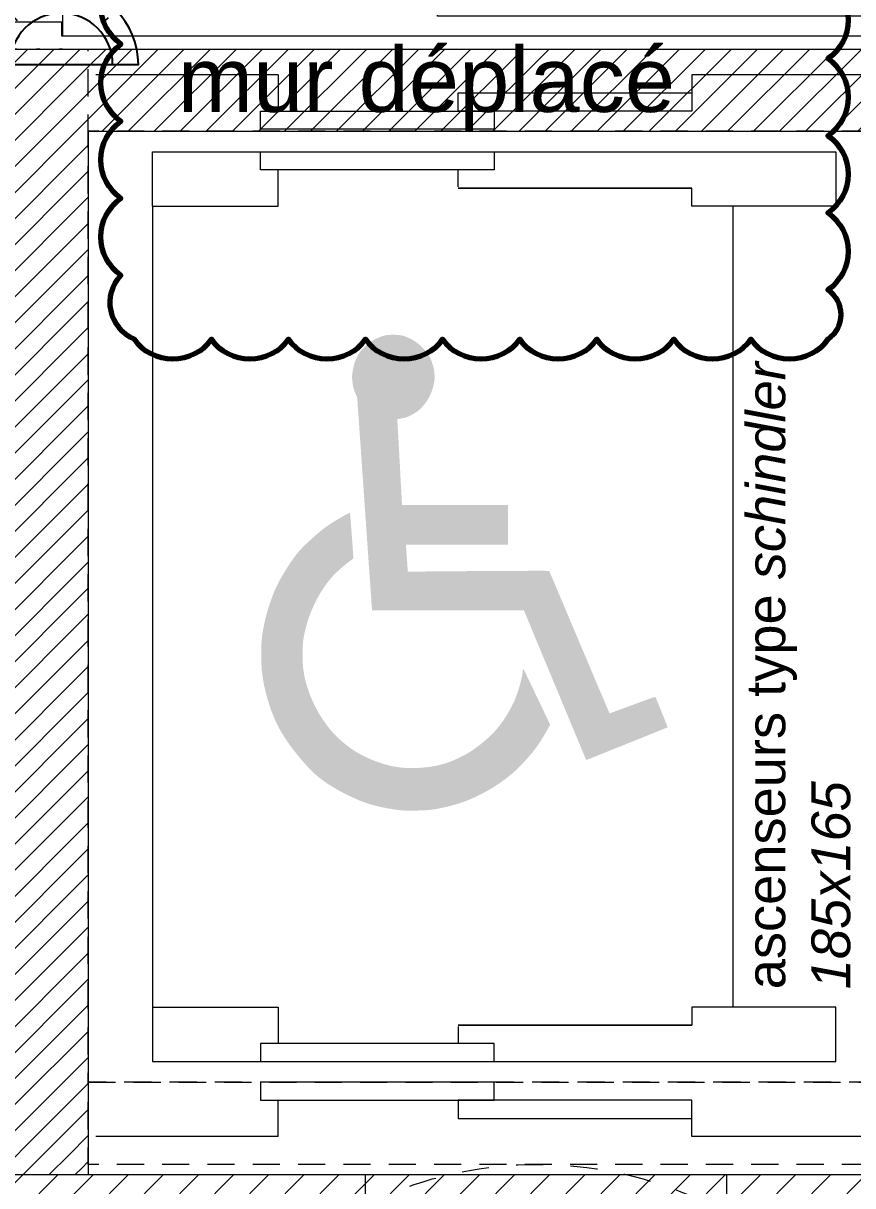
# Model space of a CAD drawing. Header units: centimetres. Extents: x 2666 to 9670, y 1889 to 5633.
# Drawn here: x 4822.3 to 4983.8, y 4328.2 to 4554.4 of the extents above; entities that cross this region are included whole.
import ezdxf

# ---------------------------------------------------------------- set-up
doc = ezdxf.new("R2010")
doc.units = ezdxf.units.CM
doc.header["$LTSCALE"] = 12.7
for name, pattern in [('ISO-07', [0.35, 0.05, -0.3]), ('Style de ligne -1', [0.83328, 0.41656, -0.41672]), ('Style de ligne -11', [0.694444, 0.41656, -0.277884]), ('Style de ligne -5', [0.41656, 0.13885, -0.27771])]:
    doc.linetypes.add(name, pattern=pattern)
for name, color, linetype, lineweight in [('B Faux plafonds', 7, 'Continuous', 5), ('B GÈnÈral', 7, 'Continuous', 5), ('B Général', 7, 'Continuous', 5), ('C ANNOTATIONS-modifications', 7, 'Continuous', 5), ('C ANNOTATIONS-prestations', 7, 'Continuous', 5), ('C ANNOTATIONS-prestations-1', 7, 'Continuous', 5), ('prlm-ELEC-CFO', 1, 'Continuous', 25)]:
    doc.layers.add(name, color=color, linetype=linetype, lineweight=lineweight)
doc.styles.add('Eurostile', font='')
doc.styles.add('Helvetica Neue Thin', font='')
doc.styles.get('Eurostile').set_extended_font_data('Eurostile')
doc.styles.get('Helvetica Neue Thin').set_extended_font_data('Helvetica Neue Thin')
pattern_1 = [(45, (0, 0), (2.4253472, -2.6458333), [])]

# ---------------------------------------------------------------- blocks, each defined once
blk = doc.blocks.new('LOGO PMR')
at = {"layer": 'B GÈnÈral', "linetype": 'Continuous', "lineweight": 0, "true_color": 0xbfbfbf}
for points in [[(37.86, 30), (37.85, 30.02), (37.8, 30.15), (37.73, 30.31), (37.65, 30.51), (37.55, 30.74), (37.44, 31), (37.32, 31.3), (37.18, 31.63), (37.03, 31.99), (36.87, 32.38), (36.71, 32.77), (36.54, 33.16), (36.38, 33.56), (36.21, 33.97), (36.04, 34.38), (35.86, 34.8), (35.69, 35.22), (35.51, 35.64), (35.34, 36.06), (35.16, 36.48), (34.99, 36.89), (34.82, 37.29), (34.66, 37.7), (34.49, 38.09), (34.33, 38.49), (34.17, 38.87), (34.02, 39.24), (33.87, 39.59), (33.73, 39.92), (33.6, 40.24), (33.47, 40.54), (33.35, 40.83), (33.24, 41.1), (33.13, 41.37), (33.01, 41.65), (32.89, 41.93), (32.77, 42.22), (32.65, 42.52), (32.52, 42.83), (32.39, 43.15), (32.25, 43.47), (32.13, 43.78), (32.02, 44.04), (31.93, 44.26), (31.85, 44.44), (31.8, 44.57), (31.76, 44.66), (31.74, 44.71), (31.73, 44.72), (31.74, 44.71), (31.73, 44.72), (31.72, 44.74), (31.71, 44.78), (31.69, 44.84), (31.66, 44.9), (31.62, 44.99), (31.58, 45.08), (31.53, 45.2), (31.48, 45.33), (31.41, 45.49), (31.34, 45.66), (31.26, 45.85), (31.18, 46.06), (31.08, 46.29), (30.98, 46.54), (30.87, 46.8), (30.75, 47.08), (30.64, 47.36), (30.52, 47.65), (30.39, 47.95), (30.26, 48.26), (30.13, 48.58), (29.99, 48.91), (29.85, 49.25), (29.71, 49.59), (29.56, 49.93), (29.42, 50.28), (29.27, 50.63), (29.13, 50.98), (28.98, 51.34), (28.83, 51.7), (28.68, 52.06), (28.53, 52.41), (28.39, 52.77), (28.24, 53.12), (28.1, 53.46), (27.95, 53.81), (27.81, 54.15), (27.67, 54.48), (27.53, 54.82), (27.39, 55.15), (27.25, 55.49), (27.11, 55.82), (26.98, 56.15), (26.84, 56.49), (26.7, 56.82), (26.56, 57.15), (26.43, 57.46), (26.31, 57.75), (26.21, 58), (26.11, 58.23), (26.03, 58.43), (25.96, 58.59), (25.91, 58.73), (25.86, 58.83), (25.73, 58.83), (25.56, 58.83), (25.36, 58.83), (25.13, 58.83), (24.87, 58.83), (24.57, 58.83), (24.23, 58.83), (23.87, 58.83), (23.49, 58.83), (23.1, 58.83), (22.72, 58.83), (22.34, 58.83), (21.95, 58.83), (21.57, 58.83), (21.19, 58.83), (20.81, 58.83), (20.42, 58.83), (20.04, 58.83), (19.65, 58.83), (19.26, 58.83), (18.87, 58.83), (18.47, 58.83), (18.08, 58.83), (17.68, 58.83), (17.28, 58.83), (16.87, 58.83), (16.46, 58.83), (16.04, 58.83), (15.62, 58.83), (15.19, 58.83), (14.76, 58.83), (14.32, 58.83), (13.9, 58.83), (13.51, 58.83), (13.15, 58.83), (12.83, 58.83), (12.54, 58.83), (12.29, 58.83), (12.07, 58.83), (11.88, 58.83), (11.72, 58.83), (11.59, 58.83), (11.48, 58.83), (11.39, 58.83), (11.32, 58.83), (11.28, 58.83), (11.26, 58.83), (11.27, 58.83), (11.26, 58.83), (11.21, 58.83), (11.11, 58.83), (10.97, 58.83), (10.79, 58.83), (10.56, 58.83), (10.29, 58.83), (9.97, 58.83), (9.63, 58.83), (9.3, 58.83), (8.98, 58.83), (8.67, 58.83), (8.37, 58.83), (8.08, 58.83), (7.79, 58.83), (7.52, 58.83), (7.22, 58.83), (6.87, 58.83), (6.47, 58.83), (6.02, 58.83), (5.52, 58.83), (4.97, 58.83), (4.37, 58.83), (3.72, 58.83), (3.05, 58.83), (2.4, 58.83), (1.76, 58.83), (1.14, 58.83), (0.54, 58.84), (-0.04, 58.84), (-0.61, 58.84), (-1.16, 58.84), (-1.67, 58.84), (-2.13, 58.84), (-2.53, 58.84), (-2.87, 58.84), (-3.16, 58.84), (-3.4, 58.84), (-3.57, 58.85), (-3.69, 58.85), (-3.69, 58.85), (-3.69, 58.85), (-3.7, 58.96), (-3.71, 59.11), (-3.72, 59.29), (-3.74, 59.51), (-3.76, 59.76), (-3.78, 60.05), (-3.8, 60.38), (-3.83, 60.74), (-3.85, 61.14), (-3.88, 61.57), (-3.92, 62.05), (-3.95, 62.55), (-3.99, 63.09), (-4.03, 63.67), (-4.07, 64.29), (-4.12, 64.93), (-4.17, 65.61), (-4.22, 66.3), (-4.27, 67.02), (-4.32, 67.74), (-4.37, 68.49), (-4.42, 69.25), (-4.48, 70.03), (-4.53, 70.83), (-4.59, 71.61), (-4.64, 72.33), (-4.68, 72.98), (-4.72, 73.58), (-4.76, 74.11), (-4.79, 74.59), (-4.82, 75), (-4.85, 75.35), (-4.87, 75.68), (-4.89, 76.01), (-4.92, 76.36), (-4.94, 76.72), (-4.97, 77.08), (-4.99, 77.46), (-5.02, 77.84), (-5.05, 78.24), (-5.07, 78.61), (-5.1, 78.93), (-5.11, 79.19), (-5.13, 79.41), (-5.14, 79.57), (-5.15, 79.68), (-5.15, 79.74), (-5.15, 79.74), (-5.15, 79.73), (-5.15, 79.73), (-5.15, 79.75), (-5.16, 79.79), (-5.16, 79.85), (-5.17, 79.93), (-5.17, 80.02), (-5.18, 80.13), (-5.19, 80.27), (-5.2, 80.42), (-5.21, 80.6), (-5.23, 80.8), (-5.24, 81.02), (-5.26, 81.27), (-5.28, 81.53), (-5.3, 81.82), (-5.32, 82.13), (-5.34, 82.45), (-5.36, 82.78), (-5.39, 83.13), (-5.41, 83.49), (-5.44, 83.86), (-5.47, 84.24), (-5.49, 84.64), (-5.52, 85.05), (-5.55, 85.46), (-5.58, 85.88), (-5.61, 86.31), (-5.64, 86.74), (-5.67, 87.18), (-5.7, 87.62), (-5.73, 88.07), (-5.77, 88.53), (-5.8, 88.98), (-5.83, 89.43), (-5.86, 89.89), (-5.89, 90.34), (-5.92, 90.8), (-5.95, 91.25), (-5.99, 91.7), (-6.02, 92.15), (-6.05, 92.6), (-6.08, 93.04), (-6.11, 93.47), (-6.14, 93.9), (-6.17, 94.31), (-6.2, 94.73), (-6.23, 95.13), (-6.25, 95.54), (-6.28, 95.94), (-6.31, 96.33), (-6.34, 96.73), (-6.36, 97.12), (-6.39, 97.51), (-6.42, 97.9), (-6.45, 98.29), (-6.47, 98.65), (-6.49, 98.98), (-6.51, 99.28), (-6.53, 99.54), (-6.55, 99.76), (-6.56, 99.95), (-6.57, 100.11), (-6.58, 100.23), (-6.59, 100.25), (-6.61, 100.28), (-6.62, 100.32), (-6.64, 100.35), (-6.65, 100.39), (-6.67, 100.42), (-6.68, 100.46), (-6.7, 100.5), (-6.72, 100.54), (-6.73, 100.57), (-6.74, 100.59), (-6.75, 100.61), (-6.76, 100.62), (-6.76, 100.63), (-6.76, 100.63), (-6.76, 100.62), (-6.76, 100.62), (-6.77, 100.64), (-6.79, 100.68), (-6.81, 100.74), (-6.84, 100.82), (-6.89, 100.93), (-6.93, 101.05), (-6.99, 101.19), (-7.05, 101.34), (-7.11, 101.49), (-7.16, 101.64), (-7.2, 101.78), (-7.25, 101.92), (-7.28, 102.05), (-7.32, 102.18), (-7.35, 102.31), (-7.38, 102.44), (-7.4, 102.58), (-7.43, 102.74), (-7.46, 102.9), (-7.48, 103.07), (-7.5, 103.26), (-7.53, 103.45), (-7.55, 103.66), (-7.56, 103.95), (-7.58, 104.38), (-7.5, 105.12), (-7.38, 105.82), (-7.23, 106.5), (-7.02, 107.14), (-6.78, 107.75), (-6.5, 108.32), (-6.18, 108.87), (-5.81, 109.38), (-5.4, 109.85), (-4.96, 110.3), (-4.47, 110.71), (-3.94, 111.09), (-3.37, 111.43), (-2.76, 111.74), (-2.11, 112.02), (-1.42, 112.27), (-1, 112.35), (-0.79, 112.39), (-0.46, 112.42), (-0.13, 112.44), (0.19, 112.45), (0.52, 112.45), (0.85, 112.44), (1.18, 112.43), (1.51, 112.4), (1.84, 112.36), (2.06, 112.31), (2.51, 112.22), (3.26, 111.92), (3.97, 111.58), (4.64, 111.18), (5.27, 110.73), (5.86, 110.23), (6.41, 109.67), (6.92, 109.07), (7.38, 108.41), (7.59, 107.99), (7.75, 107.68), (7.89, 107.31), (8.03, 106.93), (8.14, 106.55), (8.24, 106.17), (8.32, 105.78), (8.39, 105.39), (8.44, 105), (8.48, 104.6), (8.48, 104.25), (8.48, 103.76), (8.34, 102.92), (8.14, 102.1), (7.88, 101.33), (7.55, 100.58), (7.15, 99.86), (6.7, 99.18), (6.17, 98.53), (5.59, 97.91), (5.19, 97.6), (5.01, 97.46), (4.64, 97.23), (4.29, 97.01), (3.95, 96.83), (3.63, 96.66), (3.31, 96.52), (3.02, 96.41), (2.74, 96.32), (2.47, 96.26), (2.23, 96.21), (2.02, 96.17), (1.85, 96.14), (1.71, 96.11), (1.61, 96.09), (1.54, 96.07), (1.5, 96.07), (1.5, 96.07), (1.52, 96.07), (1.53, 96.08), (1.53, 96.08), (1.52, 96.08), (1.51, 96.08), (1.49, 96.08), (1.47, 96.07), (1.44, 96.07), (1.4, 96.07), (1.37, 96.06), (1.34, 96.06), (1.31, 96.06), (1.28, 96.05), (1.26, 96.05), (1.23, 96.05), (1.21, 96.04), (1.21, 96.03), (1.21, 96.01), (1.22, 95.98), (1.22, 95.96), (1.22, 95.94), (1.22, 95.91), (1.22, 95.88), (1.23, 95.85), (1.23, 95.82), (1.23, 95.8), (1.23, 95.79), (1.23, 95.78), (1.23, 95.78), (1.23, 95.79), (1.23, 95.81), (1.23, 95.83), (1.23, 95.86), (1.23, 95.87), (1.23, 95.87), (1.23, 95.86), (1.23, 95.84), (1.23, 95.81), (1.24, 95.76), (1.24, 95.71), (1.24, 95.65), (1.25, 95.58), (1.25, 95.5), (1.26, 95.41), (1.26, 95.32), (1.27, 95.21), (1.28, 95.1), (1.28, 94.99), (1.29, 94.85), (1.3, 94.7), (1.31, 94.52), (1.32, 94.33), (1.33, 94.11), (1.35, 93.87), (1.36, 93.6), (1.38, 93.32), (1.39, 93.02), (1.41, 92.71), (1.43, 92.39), (1.45, 92.06), (1.47, 91.72), (1.49, 91.37), (1.51, 91.01), (1.53, 90.64), (1.55, 90.26), (1.57, 89.88), (1.59, 89.5), (1.61, 89.12), (1.63, 88.73), (1.65, 88.33), (1.67, 87.94), (1.7, 87.54), (1.72, 87.14), (1.74, 86.74), (1.76, 86.35), (1.78, 85.96), (1.8, 85.58), (1.82, 85.2), (1.84, 84.82), (1.86, 84.44), (1.88, 84.08), (1.9, 83.72), (1.92, 83.37), (1.94, 83.03), (1.96, 82.71), (1.97, 82.39), (1.99, 82.09), (2.01, 81.79), (2.02, 81.51), (2.04, 81.25), (2.05, 81.02), (2.06, 80.8), (2.07, 80.61), (2.08, 80.44), (2.09, 80.29), (2.09, 80.17), (2.1, 80.06), (2.1, 79.95), (2.11, 79.86), (2.11, 79.77), (2.12, 79.69), (2.12, 79.62), (2.12, 79.56), (2.12, 79.5), (2.13, 79.46), (2.13, 79.42), (2.13, 79.39), (2.13, 79.38), (2.13, 79.37), (2.13, 79.37), (2.13, 79.39), (2.13, 79.41), (2.13, 79.44), (2.12, 79.45), (2.12, 79.47), (2.12, 79.48), (2.12, 79.48), (2.12, 79.47), (2.12, 79.46), (2.12, 79.45), (2.12, 79.43), (2.12, 79.41), (2.12, 79.4), (2.12, 79.38), (2.12, 79.37), (2.12, 79.36), (2.12, 79.35), (2.12, 79.34), (2.2, 79.34), (2.3, 79.34), (2.42, 79.34), (2.56, 79.34), (2.71, 79.34), (2.88, 79.34), (3.07, 79.34), (3.28, 79.34), (3.51, 79.34), (3.75, 79.34), (3.99, 79.34), (4.25, 79.34), (4.52, 79.34), (4.8, 79.34), (5.09, 79.34), (5.4, 79.34), (5.71, 79.34), (6.02, 79.34), (6.33, 79.34), (6.65, 79.34), (6.97, 79.34), (7.29, 79.34), (7.61, 79.34), (7.94, 79.34), (8.26, 79.34), (8.58, 79.34), (8.89, 79.34), (9.19, 79.34), (9.49, 79.34), (9.78, 79.34), (10.06, 79.34), (10.34, 79.34), (10.6, 79.34), (10.84, 79.34), (11.06, 79.34), (11.26, 79.34), (11.44, 79.34), (11.6, 79.34), (11.74, 79.34), (11.86, 79.34), (11.97, 79.34), (12.06, 79.34), (12.15, 79.34), (12.23, 79.34), (12.3, 79.34), (12.36, 79.34), (12.41, 79.34), (12.46, 79.34), (12.54, 79.34), (12.64, 79.34), (12.75, 79.34), (12.89, 79.34), (13.04, 79.34), (13.22, 79.34), (13.41, 79.34), (13.62, 79.34), (13.84, 79.34), (14.08, 79.34), (14.32, 79.34), (14.58, 79.34), (14.85, 79.34), (15.13, 79.34), (15.43, 79.34), (15.73, 79.34), (16.04, 79.34), (16.35, 79.34), (16.66, 79.34), (16.98, 79.34), (17.3, 79.34), (17.62, 79.34), (17.94, 79.34), (18.27, 79.34), (18.59, 79.34), (18.91, 79.34), (19.22, 79.34), (19.52, 79.34), (19.82, 79.34), (20.11, 79.34), (20.39, 79.34), (20.67, 79.34), (20.93, 79.34), (21.17, 79.34), (21.4, 79.34), (21.6, 79.34), (21.78, 79.34), (21.94, 79.34), (22.08, 79.34), (22.2, 79.34), (22.3, 79.34), (22.4, 79.34), (22.48, 79.34), (22.56, 79.34), (22.63, 79.34), (22.69, 79.34), (22.74, 79.34), (22.79, 79.34), (22.79, 79.27), (22.79, 79.19), (22.79, 79.1), (22.79, 78.99), (22.79, 78.88), (22.79, 78.74), (22.79, 78.6), (22.79, 78.44), (22.79, 78.28), (22.79, 78.11), (22.79, 77.94), (22.79, 77.77), (22.79, 77.59), (22.79, 77.41), (22.79, 77.23), (22.79, 77.05), (22.79, 76.87), (22.79, 76.7), (22.79, 76.55), (22.79, 76.4), (22.79, 76.27), (22.79, 76.16), (22.79, 76.05), (22.79, 75.96), (22.79, 75.88), (22.79, 75.8), (22.79, 75.73), (22.79, 75.67), (22.79, 75.61), (22.79, 75.56), (22.79, 75.52), (22.79, 75.48), (22.79, 75.45), (22.79, 75.4), (22.79, 75.35), (22.79, 75.3), (22.79, 75.23), (22.79, 75.16), (22.79, 75.08), (22.79, 75), (22.79, 74.91), (22.79, 74.8), (22.79, 74.68), (22.79, 74.55), (22.79, 74.41), (22.79, 74.25), (22.79, 74.08), (22.79, 73.91), (22.79, 73.72), (22.79, 73.54), (22.79, 73.36), (22.79, 73.18), (22.79, 73.01), (22.79, 72.84), (22.79, 72.67), (22.79, 72.51), (22.79, 72.35), (22.79, 72.21), (22.79, 72.08), (22.79, 71.96), (22.79, 71.86), (22.79, 71.77), (22.79, 71.69), (22.79, 71.62), (22.71, 71.62), (22.62, 71.62), (22.5, 71.62), (22.37, 71.62), (22.22, 71.62), (22.06, 71.62), (21.87, 71.62), (21.67, 71.62), (21.45, 71.62), (21.23, 71.62), (20.99, 71.62), (20.74, 71.62), (20.48, 71.62), (20.21, 71.62), (19.93, 71.62), (19.64, 71.62), (19.34, 71.62), (19.04, 71.62), (18.74, 71.62), (18.43, 71.62), (18.13, 71.62), (17.82, 71.62), (17.51, 71.62), (17.19, 71.62), (16.88, 71.62), (16.56, 71.62), (16.24, 71.62), (15.91, 71.62), (15.59, 71.62), (15.26, 71.62), (14.92, 71.62), (14.59, 71.62), (14.27, 71.62), (13.97, 71.62), (13.71, 71.62), (13.48, 71.62), (13.28, 71.62), (13.1, 71.62), (12.96, 71.62), (12.84, 71.62), (12.76, 71.62), (12.67, 71.62), (12.56, 71.62), (12.43, 71.62), (12.28, 71.62), (12.11, 71.62), (11.93, 71.62), (11.72, 71.62), (11.51, 71.62), (11.28, 71.62), (11.04, 71.62), (10.79, 71.62), (10.54, 71.62), (10.27, 71.62), (9.98, 71.62), (9.69, 71.62), (9.39, 71.62), (9.09, 71.62), (8.79, 71.62), (8.49, 71.62), (8.18, 71.62), (7.87, 71.62), (7.56, 71.62), (7.25, 71.62), (6.93, 71.62), (6.61, 71.62), (6.29, 71.62), (5.97, 71.62), (5.64, 71.62), (5.31, 71.62), (4.98, 71.62), (4.64, 71.62), (4.32, 71.62), (4.03, 71.62), (3.77, 71.62), (3.53, 71.62), (3.33, 71.62), (3.16, 71.62), (3.01, 71.62), (2.9, 71.62), (2.9, 71.6), (2.9, 71.57), (2.9, 71.54), (2.91, 71.51), (2.91, 71.47), (2.91, 71.44), (2.91, 71.41), (2.92, 71.37), (2.92, 71.34), (2.92, 71.31), (2.92, 71.28), (2.93, 71.26), (2.93, 71.24), (2.93, 71.22), (2.93, 71.21), (2.93, 71.21), (2.93, 71.19), (2.93, 71.16), (2.94, 71.1), (2.94, 71.03), (2.95, 70.94), (2.96, 70.82), (2.97, 70.69), (2.98, 70.54), (2.99, 70.38), (3, 70.22), (3.01, 70.05), (3.03, 69.88), (3.04, 69.71), (3.05, 69.53), (3.06, 69.35), (3.08, 69.17), (3.09, 69), (3.1, 68.84), (3.11, 68.72), (3.11, 68.61), (3.12, 68.53), (3.13, 68.46), (3.13, 68.42), (3.13, 68.41), (3.13, 68.4), (3.13, 68.37), (3.13, 68.34), (3.14, 68.3), (3.14, 68.25), (3.14, 68.19), (3.15, 68.12), (3.15, 68.04), (3.16, 67.95), (3.17, 67.86), (3.17, 67.75), (3.18, 67.64), (3.19, 67.53), (3.2, 67.4), (3.21, 67.27), (3.22, 67.14), (3.23, 67), (3.24, 66.88), (3.24, 66.76), (3.25, 66.66), (3.26, 66.56), (3.26, 66.48), (3.27, 66.4), (3.27, 66.34), (3.31, 66.34), (3.35, 66.34), (3.39, 66.34), (3.44, 66.34), (3.5, 66.34), (3.57, 66.34), (3.64, 66.35), (3.71, 66.35), (3.8, 66.35), (3.89, 66.35), (3.99, 66.35), (4.1, 66.35), (4.22, 66.35), (4.34, 66.36), (4.48, 66.36), (4.62, 66.36), (4.77, 66.36), (4.9, 66.36), (5.04, 66.36), (5.16, 66.37), (5.29, 66.37), (5.4, 66.37), (5.51, 66.37), (5.61, 66.37), (5.7, 66.37), (5.77, 66.37), (5.82, 66.38), (5.84, 66.38), (5.85, 66.38), (5.83, 66.38), (5.79, 66.38), (5.72, 66.37), (5.68, 66.37), (5.68, 66.37), (5.72, 66.37), (5.82, 66.38), (5.97, 66.38), (6.16, 66.38), (6.4, 66.38), (6.7, 66.39), (7.02, 66.39), (7.36, 66.39), (7.71, 66.4), (8.08, 66.4), (8.47, 66.41), (8.87, 66.41), (9.28, 66.41), (9.71, 66.42), (10.15, 66.42), (10.6, 66.43), (11.06, 66.43), (11.53, 66.43), (12.01, 66.44), (12.49, 66.44), (12.98, 66.44), (13.48, 66.45), (13.99, 66.45), (14.5, 66.45), (15.01, 66.46), (15.52, 66.46), (16.04, 66.46), (16.56, 66.47), (17.08, 66.47), (17.6, 66.47), (18.13, 66.48), (18.65, 66.48), (19.17, 66.48), (19.68, 66.49), (20.19, 66.49), (20.7, 66.49), (21.21, 66.49), (21.71, 66.5), (22.2, 66.5), (22.69, 66.5), (23.17, 66.5), (23.64, 66.5), (24.1, 66.51), (24.55, 66.51), (25, 66.51), (25.43, 66.51), (25.86, 66.51), (26.29, 66.51), (26.71, 66.52), (27.13, 66.52), (27.54, 66.52), (27.95, 66.52), (28.35, 66.52), (28.76, 66.52), (29.14, 66.52), (29.48, 66.52), (29.79, 66.52), (30.06, 66.52), (30.29, 66.51), (30.49, 66.51), (30.65, 66.51), (30.77, 66.51), (30.78, 66.5), (30.78, 66.5), (30.83, 66.39), (30.89, 66.25), (30.97, 66.07), (31.06, 65.86), (31.16, 65.62), (31.28, 65.34), (31.41, 65.03), (31.56, 64.69), (31.72, 64.31), (31.89, 63.9), (32.08, 63.46), (32.28, 62.99), (32.49, 62.48), (32.72, 61.94), (32.96, 61.37), (33.22, 60.76), (33.5, 60.1), (33.81, 59.36), (34.16, 58.54), (34.54, 57.63), (34.96, 56.64), (35.41, 55.57), (35.9, 54.42), (36.42, 53.19), (36.66, 52.62), (36.9, 52.05), (37.31, 51.09), (37.69, 50.18), (38.06, 49.32), (38.4, 48.52), (38.71, 47.76), (39.01, 47.06), (39.29, 46.41), (39.54, 45.81), (39.78, 45.24), (40.02, 44.68), (40.26, 44.12), (40.5, 43.56), (40.73, 43.02), (40.96, 42.47), (41.19, 41.93), (41.42, 41.4), (41.64, 40.89), (41.83, 40.43), (42, 40.03), (42.15, 39.68), (42.28, 39.38), (42.39, 39.13), (42.48, 38.94), (42.55, 38.79), (42.55, 38.79), (42.55, 38.79), (42.65, 38.83), (42.78, 38.87), (42.93, 38.93), (43.11, 38.99), (43.31, 39.06), (43.54, 39.15), (43.79, 39.24), (44.06, 39.34), (44.35, 39.44), (44.62, 39.55), (44.89, 39.64), (45.15, 39.74), (45.4, 39.83), (45.65, 39.92), (45.88, 40.01), (46.11, 40.09), (46.33, 40.17), (46.55, 40.26), (46.78, 40.34), (47, 40.42), (47.22, 40.5), (47.44, 40.58), (47.67, 40.67), (47.89, 40.75), (48.12, 40.83), (48.35, 40.92), (48.59, 41.01), (48.85, 41.1), (49.11, 41.19), (49.38, 41.29), (49.65, 41.39), (49.94, 41.5), (50.22, 41.6), (50.47, 41.69), (50.69, 41.77), (50.89, 41.83), (51.06, 41.89), (51.21, 41.94), (51.33, 41.98), (51.43, 42.01), (51.43, 42.01), (51.43, 42), (51.47, 41.93), (51.51, 41.85), (51.55, 41.75), (51.6, 41.63), (51.65, 41.51), (51.71, 41.37), (51.78, 41.22), (51.85, 41.05), (51.92, 40.87), (51.99, 40.69), (52.07, 40.5), (52.15, 40.31), (52.24, 40.1), (52.32, 39.9), (52.41, 39.68), (52.5, 39.46), (52.59, 39.24), (52.68, 39.02), (52.76, 38.8), (52.85, 38.58), (52.94, 38.37), (53.02, 38.16), (53.11, 37.95), (53.19, 37.74), (53.27, 37.54), (53.34, 37.36), (53.41, 37.19), (53.47, 37.03), (53.52, 36.89), (53.57, 36.77), (53.62, 36.66), (53.65, 36.57), (53.68, 36.48), (53.71, 36.4), (53.74, 36.33), (53.76, 36.27), (53.78, 36.21), (53.8, 36.16), (53.82, 36.12), (53.83, 36.08), (53.83, 36.08), (53.82, 36.08), (53.7, 36.02), (53.55, 35.96), (53.36, 35.88), (53.14, 35.79), (52.89, 35.69), (52.61, 35.58), (52.3, 35.45), (51.96, 35.31), (51.6, 35.17), (51.24, 35.02), (50.88, 34.88), (50.52, 34.73), (50.16, 34.58), (49.8, 34.44), (49.43, 34.29), (49.07, 34.14), (48.7, 33.99), (48.33, 33.84), (47.95, 33.69), (47.57, 33.54), (47.19, 33.39), (46.8, 33.23), (46.42, 33.07), (46.02, 32.92), (45.63, 32.76), (45.24, 32.6), (44.85, 32.44), (44.47, 32.29), (44.09, 32.14), (43.71, 31.99), (43.34, 31.84), (42.97, 31.69), (42.6, 31.54), (42.23, 31.39), (41.87, 31.24), (41.5, 31.1), (41.13, 30.95), (40.76, 30.8), (40.4, 30.65), (40.03, 30.51), (39.68, 30.37), (39.36, 30.24), (39.07, 30.13), (38.82, 30.02), (38.59, 29.93), (38.4, 29.86), (38.24, 29.79), (38.11, 29.74), (38.09, 29.74), (38.07, 29.74), (38.05, 29.74), (38.03, 29.75), (38, 29.77), (37.98, 29.79), (37.96, 29.82), (37.93, 29.86), (37.91, 29.9), (37.88, 29.95)], [(2.22, 19.91), (1.58, 19.96), (0.81, 20.07), (0.05, 20.19), (-0.71, 20.32), (-1.46, 20.47), (-2.2, 20.63), (-2.93, 20.8), (-3.65, 20.99), (-4.37, 21.2), (-4.94, 21.39), (-5.72, 21.66), (-7.39, 22.39), (-8.95, 23.13), (-10.39, 23.9), (-11.73, 24.7), (-12.95, 25.51), (-14.06, 26.35), (-15.06, 27.21), (-15.95, 28.1), (-16.76, 28.99), (-17.54, 29.88), (-18.27, 30.77), (-18.97, 31.66), (-19.63, 32.54), (-20.25, 33.42), (-20.83, 34.3), (-21.37, 35.18), (-21.89, 36.1), (-22.37, 37.08), (-22.83, 38.13), (-23.27, 39.24), (-23.67, 40.43), (-24.06, 41.69), (-24.41, 43.01), (-24.74, 44.41), (-24.88, 45.24), (-24.9, 45.4), (-24.94, 45.63), (-24.97, 45.86), (-25, 46.08), (-25.03, 46.3), (-25.06, 46.51), (-25.09, 46.72), (-25.12, 46.92), (-25.14, 47.11), (-25.15, 47.22), (-25.17, 47.34), (-25.18, 47.46), (-25.18, 47.59), (-25.19, 47.72), (-25.2, 47.86), (-25.2, 48.01), (-25.21, 48.16), (-25.22, 48.32), (-25.22, 48.48), (-25.23, 48.65), (-25.23, 48.84), (-25.23, 49.04), (-25.24, 49.26), (-25.24, 49.48), (-25.24, 49.72), (-25.24, 49.98), (-25.24, 50.24), (-25.24, 50.51), (-25.24, 50.76), (-25.24, 51), (-25.24, 51.23), (-25.23, 51.44), (-25.23, 51.64), (-25.23, 51.82), (-25.22, 52), (-25.22, 52.16), (-25.21, 52.32), (-25.2, 52.47), (-25.2, 52.61), (-25.19, 52.75), (-25.18, 52.88), (-25.17, 53.01), (-25.17, 53.13), (-25.15, 53.25), (-25.08, 53.92), (-24.89, 55.07), (-24.67, 56.21), (-24.41, 57.34), (-24.11, 58.46), (-23.78, 59.56), (-23.42, 60.65), (-23.02, 61.73), (-22.59, 62.8), (-22.3, 63.4), (-21.94, 64.16), (-21.25, 65.4), (-20.56, 66.56), (-19.89, 67.62), (-19.23, 68.6), (-18.58, 69.48), (-17.95, 70.27), (-17.32, 70.97), (-16.71, 71.58), (-16.12, 72.13), (-15.57, 72.63), (-15.06, 73.09), (-14.58, 73.52), (-14.13, 73.9), (-13.73, 74.24), (-13.35, 74.54), (-13.02, 74.8), (-12.69, 75.04), (-12.35, 75.29), (-11.98, 75.54), (-11.6, 75.79), (-11.2, 76.04), (-10.78, 76.3), (-10.34, 76.56), (-9.88, 76.82), (-9.45, 77.06), (-9.1, 77.27), (-8.81, 77.43), (-8.59, 77.55), (-8.45, 77.63), (-8.38, 77.67), (-8.38, 77.67), (-8.45, 77.63), (-8.54, 77.57), (-8.61, 77.53), (-8.66, 77.51), (-8.68, 77.49), (-8.68, 77.49), (-8.65, 77.51), (-8.6, 77.53), (-8.52, 77.57), (-8.43, 77.62), (-8.35, 77.66), (-8.28, 77.7), (-8.21, 77.74), (-8.14, 77.77), (-8.09, 77.8), (-8.03, 77.83), (-7.99, 77.85), (-7.98, 77.83), (-7.98, 77.81), (-7.98, 77.79), (-7.98, 77.76), (-7.97, 77.74), (-7.97, 77.71), (-7.97, 77.68), (-7.97, 77.66), (-7.96, 77.63), (-7.96, 77.61), (-7.96, 77.59), (-7.96, 77.58), (-7.96, 77.58), (-7.96, 77.58), (-7.96, 77.59), (-7.96, 77.6), (-7.96, 77.62), (-7.96, 77.62), (-7.96, 77.61), (-7.96, 77.59), (-7.95, 77.56), (-7.95, 77.52), (-7.95, 77.47), (-7.94, 77.41), (-7.93, 77.34), (-7.93, 77.25), (-7.92, 77.15), (-7.91, 77.03), (-7.9, 76.9), (-7.89, 76.75), (-7.87, 76.59), (-7.86, 76.41), (-7.85, 76.23), (-7.83, 76.03), (-7.82, 75.82), (-7.8, 75.61), (-7.78, 75.39), (-7.77, 75.16), (-7.75, 74.93), (-7.73, 74.68), (-7.71, 74.43), (-7.69, 74.18), (-7.67, 73.93), (-7.66, 73.68), (-7.64, 73.42), (-7.62, 73.17), (-7.6, 72.91), (-7.58, 72.65), (-7.56, 72.39), (-7.54, 72.14), (-7.52, 71.89), (-7.51, 71.65), (-7.49, 71.42), (-7.47, 71.19), (-7.46, 70.96), (-7.44, 70.74), (-7.42, 70.53), (-7.41, 70.34), (-7.4, 70.16), (-7.39, 70), (-7.38, 69.85), (-7.37, 69.72), (-7.36, 69.6), (-7.35, 69.51), (-7.35, 69.42), (-7.34, 69.34), (-7.33, 69.26), (-7.33, 69.2), (-7.33, 69.13), (-7.32, 69.08), (-7.32, 69.03), (-7.32, 68.99), (-7.32, 68.96), (-7.32, 68.93), (-7.32, 68.91), (-7.32, 68.89), (-7.32, 68.88), (-7.33, 68.88), (-7.33, 68.88), (-7.34, 68.88), (-7.35, 68.89), (-7.36, 68.89), (-7.38, 68.89), (-7.39, 68.88), (-7.41, 68.87), (-7.43, 68.86), (-7.45, 68.84), (-7.48, 68.81), (-7.5, 68.79), (-7.53, 68.76), (-7.57, 68.73), (-7.61, 68.7), (-7.65, 68.67), (-7.69, 68.63), (-7.74, 68.6), (-7.79, 68.56), (-7.86, 68.51), (-8.18, 68.29), (-8.61, 67.96), (-9.03, 67.61), (-9.45, 67.26), (-9.86, 66.9), (-10.27, 66.52), (-10.67, 66.15), (-11.06, 65.76), (-11.44, 65.36), (-11.7, 65.06), (-12.14, 64.55), (-13, 63.37), (-13.79, 62.14), (-14.5, 60.88), (-15.13, 59.57), (-15.7, 58.23), (-16.18, 56.85), (-16.59, 55.42), (-16.93, 53.96), (-17.03, 53.28), (-17.05, 53.15), (-17.08, 52.98), (-17.1, 52.8), (-17.12, 52.63), (-17.13, 52.47), (-17.15, 52.31), (-17.16, 52.15), (-17.16, 51.99), (-17.17, 51.84), (-17.17, 51.69), (-17.17, 51.53), (-17.18, 51.38), (-17.18, 51.22), (-17.18, 51.07), (-17.18, 50.91), (-17.18, 50.75), (-17.18, 50.59), (-17.18, 50.34), (-17.18, 50.03), (-17.18, 49.84), (-17.18, 49.65), (-17.18, 49.46), (-17.18, 49.28), (-17.17, 49.11), (-17.17, 48.95), (-17.17, 48.78), (-17.16, 48.63), (-17.16, 48.48), (-17.15, 48.33), (-17.14, 48.19), (-17.13, 48.04), (-17.12, 47.91), (-17.11, 47.77), (-17.1, 47.64), (-17.08, 47.51), (-17.06, 47.39), (-17.05, 47.26), (-17.03, 47.13), (-17.01, 47), (-16.99, 46.86), (-16.97, 46.72), (-16.94, 46.59), (-16.92, 46.45), (-16.88, 46.24), (-16.76, 45.56), (-16.36, 44.1), (-15.88, 42.67), (-15.32, 41.3), (-14.68, 39.96), (-13.96, 38.67), (-13.16, 37.42), (-12.29, 36.21), (-11.33, 35.05), (-10.85, 34.56), (-10.58, 34.28), (-10.25, 33.97), (-9.93, 33.67), (-9.59, 33.37), (-9.25, 33.08), (-8.9, 32.8), (-8.55, 32.52), (-8.19, 32.24), (-7.83, 31.98), (-7.5, 31.75), (-6.95, 31.38), (-5.96, 30.82), (-4.97, 30.32), (-3.99, 29.87), (-3.01, 29.47), (-2.04, 29.12), (-1.07, 28.83), (-0.11, 28.59), (0.85, 28.4), (1.82, 28.26), (2.81, 28.17), (3.82, 28.14), (4.86, 28.15), (5.91, 28.2), (6.98, 28.31), (8.08, 28.47), (9.19, 28.67), (9.83, 28.85), (10.1, 28.92), (10.41, 29.01), (10.7, 29.1), (10.98, 29.19), (11.24, 29.28), (11.49, 29.37), (11.72, 29.46), (11.94, 29.55), (12.14, 29.63), (12.33, 29.72), (12.53, 29.81), (12.73, 29.9), (12.94, 29.99), (13.15, 30.09), (13.36, 30.19), (13.57, 30.3), (13.79, 30.4), (14.11, 30.57), (14.67, 30.86), (15.36, 31.29), (16.03, 31.73), (16.68, 32.2), (17.33, 32.69), (17.96, 33.2), (18.58, 33.73), (19.18, 34.28), (19.77, 34.85), (20.35, 35.47), (20.92, 36.14), (21.48, 36.86), (22.02, 37.65), (22.55, 38.49), (23.08, 39.39), (23.58, 40.35), (24.08, 41.37), (24.32, 41.97), (24.46, 42.34), (24.63, 42.84), (24.79, 43.34), (24.94, 43.84), (25.08, 44.34), (25.22, 44.84), (25.34, 45.34), (25.45, 45.83), (25.55, 46.33), (25.61, 46.69), (25.62, 46.79), (25.64, 46.91), (25.66, 47.03), (25.68, 47.13), (25.7, 47.21), (25.71, 47.29), (25.73, 47.36), (25.74, 47.41), (25.75, 47.46), (25.76, 47.46), (25.76, 47.46), (25.82, 47.34), (25.9, 47.19), (25.98, 47.01), (26.08, 46.81), (26.2, 46.58), (26.32, 46.32), (26.46, 46.04), (26.61, 45.72), (26.76, 45.41), (26.9, 45.12), (27.03, 44.85), (27.14, 44.61), (27.25, 44.39), (27.34, 44.19), (27.43, 44.02), (27.5, 43.87), (27.57, 43.73), (27.63, 43.58), (27.71, 43.43), (27.78, 43.28), (27.86, 43.12), (27.93, 42.96), (28.01, 42.79), (28.1, 42.62), (28.18, 42.45), (28.24, 42.31), (28.3, 42.19), (28.35, 42.09), (28.38, 42.01), (28.41, 41.96), (28.42, 41.93), (28.43, 41.92), (28.43, 41.92), (28.44, 41.9), (28.45, 41.88), (28.47, 41.84), (28.49, 41.8), (28.52, 41.74), (28.55, 41.67), (28.59, 41.59), (28.63, 41.5), (28.68, 41.39), (28.74, 41.27), (28.8, 41.14), (28.87, 41), (28.94, 40.84), (29.02, 40.67), (29.11, 40.49), (29.2, 40.29), (29.3, 40.1), (29.39, 39.91), (29.48, 39.71), (29.58, 39.51), (29.67, 39.31), (29.77, 39.1), (29.87, 38.9), (29.97, 38.69), (30.06, 38.49), (30.15, 38.3), (30.24, 38.12), (30.33, 37.94), (30.41, 37.76), (30.49, 37.6), (30.56, 37.43), (30.64, 37.28), (30.7, 37.15), (30.76, 37.02), (30.82, 36.91), (30.86, 36.81), (30.9, 36.72), (30.94, 36.65), (30.97, 36.59), (30.95, 36.57), (30.94, 36.53), (30.91, 36.49), (30.89, 36.44), (30.86, 36.39), (30.82, 36.32), (30.79, 36.25), (30.74, 36.17), (30.71, 36.11), (30.69, 36.06), (30.68, 36.05), (30.69, 36.06), (30.71, 36.1), (30.75, 36.17), (30.8, 36.26), (30.87, 36.38), (30.93, 36.47), (30.94, 36.49), (30.9, 36.43), (30.83, 36.3), (30.71, 36.09), (30.54, 35.8), (30.34, 35.44), (30.09, 35.01), (29.82, 34.54), (29.55, 34.1), (29.29, 33.67), (29.03, 33.27), (28.78, 32.89), (28.53, 32.53), (28.29, 32.18), (28.05, 31.86), (27.8, 31.54), (27.53, 31.21), (27.24, 30.85), (26.92, 30.49), (26.59, 30.1), (26.23, 29.7), (25.85, 29.28), (25.45, 28.85), (25.02, 28.4), (24.56, 27.95), (24.07, 27.51), (23.55, 27.05), (23, 26.6), (22.42, 26.14), (21.81, 25.69), (21.16, 25.22), (20.49, 24.77), (19.78, 24.32), (19.04, 23.88), (18.26, 23.45), (17.46, 23.03), (16.61, 22.61), (15.74, 22.21), (14.83, 21.82), (14.07, 21.55), (13.52, 21.35), (12.87, 21.15), (12.21, 20.96), (11.55, 20.78), (10.88, 20.62), (10.2, 20.46), (9.51, 20.32), (8.82, 20.19), (8.12, 20.08), (7.5, 20), (7.38, 19.99), (7.15, 19.97), (6.92, 19.95), (6.68, 19.94), (6.44, 19.93), (6.18, 19.91), (5.93, 19.9), (5.66, 19.89), (5.39, 19.89), (5.12, 19.88), (4.86, 19.87), (4.62, 19.87), (4.38, 19.87), (4.16, 19.86), (3.95, 19.86), (3.76, 19.86), (3.57, 19.86), (3.4, 19.87), (3.23, 19.87), (3.07, 19.87), (2.91, 19.88), (2.76, 19.88), (2.62, 19.89), (2.48, 19.89), (2.35, 19.9)]]:
    blk.add_hatch(color=9, dxfattribs=at).paths.add_polyline_path(points)
blk = doc.blocks.new('Ascenseur 162.185')
at = {"layer": 'B Général', "color": 7}
for p, q in [((35.5, -5), (0, -5)), ((35.5, -5), (35.5, -12.06)), ((116, -5), (116, -8.53)), ((161.98, -5), (116, -5)), ((70.5, -12.06), (70.5, -8.53)), ((70.5, -8.53), (116, -8.53)), ((116, -8.53), (116, -12.06)), ((32, -15.58), (32, -12.06)), ((32, -12.06), (77.5, -12.06)), ((116, -12.06), (70.5, -12.06)), ((77.5, -12.06), (77.5, -15.58)), ((77.5, -15.58), (32, -15.58)), ((11, -20), (144, -20)), ((11, -30.58), (11, -20)), ((32, -23.53), (32, -20)), ((32, -20), (77.5, -20)), ((77.5, -20), (77.5, -23.53)), ((144, -20), (144, -30.58)), ((77.5, -23.53), (32, -23.53)), ((35.5, -30.58), (35.5, -23.53)), ((70.5, -26.81), (70.5, -23.53)), ((70.5, -27.06), (116, -27.06)), ((116, -30.58), (116, -27.06)), ((11, -30.58), (35.5, -30.58)), ((144, -30.58), (116, -30.58)), ((11, -186.42), (35.5, -186.42)), ((11, -186.42), (11, -197)), ((35.5, -186.42), (35.5, -193.47)), ((144, -186.42), (116, -186.42)), ((116, -186.42), (116, -189.94)), ((144, -197), (144, -186.42)), ((116, -189.94), (70.5, -189.94)), ((70.5, -190.19), (70.5, -193.47)), ((77.5, -193.47), (32, -193.47)), ((32, -193.47), (32, -197)), ((77.5, -197), (77.5, -193.47)), ((11, -197), (144, -197)), ((32, -197), (77.5, -197)), ((77.5, -201), (32, -201)), ((32, -201), (32, -204.53)), ((77.5, -204.53), (77.5, -201)), ((32, -204.53), (77.5, -204.53)), ((35.5, -211.58), (35.5, -204.53)), ((116, -204.53), (70.5, -204.53)), ((70.5, -204.53), (70.5, -208.06)), ((116, -208.06), (116, -204.53)), ((70.5, -208.06), (116, -208.06)), ((116, -211.58), (116, -208.06)), ((35.5, -211.58), (0, -211.58)), ((162, -211.58), (116, -211.58))]:
    blk.add_line(p, q, dxfattribs=at)
at = {"layer": 'B Général', "color": 7, "linetype": 'Continuous', "lineweight": 5}
for p, q in [((11, -30.58), (11, -186.42)), ((124, -186.42), (124, -30.58))]:
    blk.add_line(p, q, dxfattribs=at)
at = {"layer": 'B Général', "color": 7, "linetype": 'Style de ligne -11', "flags": 128}
for points in [[(-1.5, 0), (163.5, 0), (163.5, -16), (-1.5, -16)], [(-1.5, -201), (163.5, -201), (163.5, -217), (-1.5, -217)]]:
    blk.add_lwpolyline(points, close=True, dxfattribs=at)
at = {"layer": 'B Général', "color": 7, "flags": 128}
for points in [[(116, -12.06), (70.5, -12.06), (70.5, -8.53), (116, -8.53), (116, -12.06)], [(77.5, -15.58), (32, -15.58), (32, -12.06), (77.5, -12.06), (77.5, -15.58)], [(77.5, -23.53), (32, -23.53), (32, -20), (77.5, -20), (77.5, -23.53)], [(116, -27.06), (70.5, -27.06), (70.5, -27.06), (116, -27.06), (116, -27.06)], [(116, -189.94), (70.5, -189.94), (70.5, -189.94), (116, -189.94), (116, -189.94)], [(77.5, -193.47), (32, -193.47), (32, -197), (77.5, -197), (77.5, -193.47)], [(77.5, -201), (32, -201), (32, -204.53), (77.5, -204.53), (77.5, -201)], [(116, -204.53), (70.5, -204.53), (70.5, -208.06), (116, -208.06), (116, -204.53)]]:
    blk.add_lwpolyline(points, dxfattribs=at)
at = {"layer": 'B Général', "color": 1, "linetype": 'Style de ligne -11', "true_color": 0xff0000, "flags": 128}
blk.add_lwpolyline([(-1.5, -16), (163.5, -16), (163.5, -201), (-1.5, -201)], close=True, dxfattribs=at)
at = {"layer": 'B Général', "color": 154, "linetype": 'Style de ligne -1', "true_color": 0x0053a6}
blk.add_circle((86, -292), 75, dxfattribs=at)
at = {"layer": 'B Général', "color": 7}
blk.add_blockref('LOGO PMR', (57.43, -168.04), dxfattribs=at)
at = {"layer": 'C ANNOTATIONS-prestations', "color": 7, "insert": (126.6, -182.94), "char_height": 7.5551, "attachment_point": 1, "rotation": 90, "line_spacing_factor": 1.004203, "style": 'Helvetica Neue Thin'}
blk.add_mtext('ascenseurs type {\\fHelvetica Neue Thin|b0|i1|c0|p0;schindler\\P185x165} ', dxfattribs=at)
blk = doc.blocks.new('PT90+30.204 PF1_2h')
at = {"layer": 'B GÈnÈral', "linetype": 'Continuous', "lineweight": 5}
h = blk.add_hatch(dxfattribs=at)
h.set_pattern_fill('50_BETON', style=0, pattern_type=2)
h.set_pattern_definition(pattern_1)
edge = h.paths.add_edge_path()
edge.add_line((-68.45, -9.95), (-67.79, -9.38))
edge.add_line((-67.79, -9.38), (-67.78, -9.37))
edge.add_arc((-67.64, -9.52), 0.2, 48.9909, 131.0091, ccw=False)
edge.add_line((-67.51, -9.37), (-67.5, -9.38))
edge.add_line((-67.5, -9.38), (-66.95, -9.86))
edge.add_line((-66.95, -9.86), (-66.95, -9.86))
edge.add_arc((-66.91, -9.82), 0.05, 228.9909, 270)
edge.add_line((-66.91, -9.87), (-66.91, -9.87))
edge.add_line((-66.91, -9.87), (-63.55, -9.87))
edge.add_line((-63.55, -9.87), (-63.54, -9.87))
edge.add_arc((-63.54, -9.83), 0.0435, 270, 360)
edge.add_line((-63.5, -9.83), (-63.5, 3.7))
edge.add_arc((-63.33, 3.7), 0.174, 90, 180, ccw=False)
edge.add_line((-63.33, 3.87), (-63.3, 3.87))
edge.add_line((-63.3, 3.87), (-61.75, 3.87))
edge.add_line((-61.75, 3.87), (-61.74, 3.87))
edge.add_arc((-61.74, 3.92), 0.0435, 270, 360)
edge.add_line((-61.7, 3.92), (-61.7, 6.96))
edge.add_arc((-61.74, 6.96), 0.0435, 360, 450)
edge.add_line((-61.74, 7), (-61.75, 7))
edge.add_line((-61.75, 7), (-63.3, 7))
edge.add_line((-63.3, 7), (-63.33, 7))
edge.add_arc((-63.33, 7.18), 0.174, 180, 270, ccw=False)
edge.add_line((-63.5, 7.18), (-63.5, 9.83))
edge.add_arc((-63.54, 9.83), 0.0435, 360, 450)
edge.add_line((-63.54, 9.87), (-63.55, 9.87))
edge.add_line((-63.55, 9.87), (-66.91, 9.87))
edge.add_line((-66.91, 9.87), (-66.91, 9.87))
edge.add_arc((-66.91, 9.82), 0.05, 90, 131.0091)
edge.add_line((-66.95, 9.86), (-66.95, 9.86))
edge.add_line((-66.95, 9.86), (-67.5, 9.38))
edge.add_line((-67.5, 9.38), (-67.51, 9.37))
edge.add_arc((-67.64, 9.52), 0.2, 233.0967, 311.0091, ccw=False)
edge.add_line((-67.76, 9.36), (-67.77, 9.37))
edge.add_line((-67.77, 9.37), (-68.29, 9.81))
edge.add_line((-68.29, 9.81), (-68.29, 9.81))
edge.add_line((-68.29, 9.81), (-68.45, 9.95))
edge.add_line((-68.45, 9.95), (-68.45, -9.95))
h = blk.add_hatch(dxfattribs=at)
h.set_pattern_fill('50_BETON', style=0, pattern_type=2)
h.set_pattern_definition(pattern_1)
edge = h.paths.add_edge_path()
edge.add_line((64.75, -9.95), (64.09, -9.38))
edge.add_line((64.09, -9.38), (64.08, -9.37))
edge.add_arc((63.94, -9.52), 0.2, 48.9909, 131.0091)
edge.add_line((63.81, -9.37), (63.8, -9.38))
edge.add_line((63.8, -9.38), (63.25, -9.86))
edge.add_line((63.25, -9.86), (63.25, -9.86))
edge.add_arc((63.21, -9.82), 0.05, 270, 311.0091, ccw=False)
edge.add_line((63.21, -9.87), (63.21, -9.87))
edge.add_line((63.21, -9.87), (59.85, -9.87))
edge.add_line((59.85, -9.87), (59.84, -9.87))
edge.add_arc((59.84, -9.83), 0.0435, 180, 270, ccw=False)
edge.add_line((59.8, -9.83), (59.8, 3.7))
edge.add_arc((59.63, 3.7), 0.174, 0, 90)
edge.add_line((59.63, 3.87), (59.6, 3.87))
edge.add_line((59.6, 3.87), (58.05, 3.87))
edge.add_line((58.05, 3.87), (58.04, 3.87))
edge.add_arc((58.04, 3.92), 0.0435, 180, 270, ccw=False)
edge.add_line((58, 3.92), (58, 6.96))
edge.add_arc((58.04, 6.96), 0.0435, 90, 180, ccw=False)
edge.add_line((58.04, 7), (58.05, 7))
edge.add_line((58.05, 7), (59.6, 7))
edge.add_line((59.6, 7), (59.63, 7))
edge.add_arc((59.63, 7.18), 0.174, 270, 360)
edge.add_line((59.8, 7.18), (59.8, 9.83))
edge.add_arc((59.84, 9.83), 0.0435, 90, 180, ccw=False)
edge.add_line((59.84, 9.87), (59.85, 9.87))
edge.add_line((59.85, 9.87), (63.21, 9.87))
edge.add_line((63.21, 9.87), (63.21, 9.87))
edge.add_arc((63.21, 9.82), 0.05, 48.9909, 90, ccw=False)
edge.add_line((63.25, 9.86), (63.25, 9.86))
edge.add_line((63.25, 9.86), (63.8, 9.38))
edge.add_line((63.8, 9.38), (63.81, 9.37))
edge.add_arc((63.94, 9.52), 0.2, 228.9909, 306.9033)
edge.add_line((64.06, 9.36), (64.07, 9.37))
edge.add_line((64.07, 9.37), (64.59, 9.81))
edge.add_line((64.59, 9.81), (64.59, 9.81))
edge.add_line((64.59, 9.81), (64.75, 9.95))
edge.add_line((64.75, 9.95), (64.75, -9.95))
at = {"layer": 'B Général', "linetype": 'Style de ligne -5', "lineweight": 5}
for p, q in [((59.85, 10), (-63.35, 9.83)), ((59.85, -10), (-63.52, -10))]:
    blk.add_line(p, q, dxfattribs=at)
at = {"layer": 'B Général', "color": 7, "linetype": 'Continuous', "lineweight": 5, "flags": 128}
for points in [[(58.15, 13), (61.65, 13), (61.65, 11), (63.15, 11), (63.16, 107), (61.66, 107), (61.66, 105), (58.16, 105)], [(-61.85, 13), (-65.35, 13), (-65.35, 11), (-66.85, 11), (-66.85, 45), (-63.6, 45), (-63.6, 47), (-61.85, 47)]]:
    blk.add_lwpolyline(points, close=True, dxfattribs=at)
at = {"layer": 'B Général', "linetype": 'Continuous', "lineweight": 5, "flags": 128}
for points in [[(-63.35, 9.83), (-63.35, 7.18, 0.414214), (-63.31, 7.13), (-63.3, 7.13), (-61.75, 7.13), (-61.72, 7.13, -0.414214), (-61.55, 6.96), (-61.55, 3.92, -0.414214), (-61.72, 3.74), (-61.75, 3.74), (-63.3, 3.74), (-63.31, 3.74, 0.414214), (-63.35, 3.7), (-63.35, -9.83, -0.414214), (-63.52, -10), (-63.55, -10), (-66.91, -10), (-66.92, -10, -0.18087), (-67.05, -9.95), (-67.05, -9.95), (-67.61, -9.47), (-67.61, -9.47, 0.373975), (-67.68, -9.47), (-67.68, -9.47), (-68.34, -10.05), (-68.45, -9.95), (-67.79, -9.38), (-67.78, -9.37, -0.373975), (-67.51, -9.37), (-67.5, -9.38), (-66.95, -9.86), (-66.95, -9.86, 0.18087), (-66.91, -9.87), (-66.91, -9.87), (-63.55, -9.87), (-63.54, -9.87, 0.414214), (-63.5, -9.83), (-63.5, 3.7, -0.414214), (-63.33, 3.87), (-63.3, 3.87), (-61.75, 3.87), (-61.74, 3.87, 0.414214), (-61.7, 3.92), (-61.7, 6.96, 0.414214), (-61.74, 7), (-61.75, 7), (-63.3, 7), (-63.33, 7, -0.414214), (-63.5, 7.18), (-63.5, 9.83, 0.414214), (-63.54, 9.87), (-63.55, 9.87), (-66.91, 9.87), (-66.91, 9.87, 0.18087), (-66.95, 9.86), (-66.95, 9.86), (-67.5, 9.38), (-67.51, 9.37, -0.353689), (-67.76, 9.36), (-67.77, 9.37), (-68.29, 9.81), (-68.29, 9.81), (-68.45, 9.95), (-68.34, 10.05), (-67.73, 9.51, 0.385556), (-67.62, 9.47), (-67.61, 9.47), (-67.05, 9.95), (-67.05, 9.95, -0.18087), (-66.92, 10), (-66.91, 10), (-63.55, 10), (-63.52, 10, -0.414214)], [(59.65, 9.83), (59.65, 7.18, -0.414214), (59.61, 7.13), (59.6, 7.13), (58.05, 7.13), (58.02, 7.13, 0.414214), (57.85, 6.96), (57.85, 3.92, 0.414214), (58.02, 3.74), (58.05, 3.74), (59.6, 3.74), (59.61, 3.74, -0.414214), (59.65, 3.7), (59.65, -9.83, 0.414214), (59.82, -10), (59.85, -10), (63.21, -10), (63.22, -10, 0.18087), (63.35, -9.95), (63.35, -9.95), (63.91, -9.47), (63.91, -9.47, -0.373975), (63.98, -9.47), (63.98, -9.47), (64.64, -10.05), (64.75, -9.95), (64.09, -9.38), (64.08, -9.37, 0.373975), (63.81, -9.37), (63.8, -9.38), (63.25, -9.86), (63.25, -9.86, -0.18087), (63.21, -9.87), (63.21, -9.87), (59.85, -9.87), (59.84, -9.87, -0.414214), (59.8, -9.83), (59.8, 3.7, 0.414214), (59.63, 3.87), (59.6, 3.87), (58.05, 3.87), (58.04, 3.87, -0.414214), (58, 3.92), (58, 6.96, -0.414214), (58.04, 7), (58.05, 7), (59.6, 7), (59.63, 7, 0.414214), (59.8, 7.18), (59.8, 9.83, -0.414214), (59.84, 9.87), (59.85, 9.87), (63.21, 9.87), (63.21, 9.87, -0.18087), (63.25, 9.86), (63.25, 9.86), (63.8, 9.38), (63.81, 9.37, 0.353689), (64.06, 9.36), (64.07, 9.37), (64.59, 9.81), (64.59, 9.81), (64.75, 9.95), (64.64, 10.05), (64.03, 9.51, -0.385556), (63.92, 9.47), (63.91, 9.47), (63.35, 9.95), (63.35, 9.95, 0.18087), (63.22, 10), (63.21, 10), (59.85, 10), (59.82, 10, 0.414214)]]:
    blk.add_lwpolyline(points, format="xyb", close=True, dxfattribs=at)
at = {"layer": 'B Général', "linetype": 'Continuous', "lineweight": 5}
for centre in [(-65.35, 10.5), (61.65, 10.5)]:
    blk.add_circle(centre, 0.5, dxfattribs=at)
at = {"layer": 'B Général', "color": 7, "linetype": 'Continuous', "lineweight": 5}
for centre, radius, start, end in [((61.65, 10.5), 94.5, 90, 173.3066), ((-65.35, 10.5), 34.93, 18.3828, 84.2145)]:
    blk.add_arc(centre, radius, start, end, dxfattribs=at)
at = {"layer": 'C ANNOTATIONS-prestations', "insert": (38.32, 13.22), "char_height": 7.059, "attachment_point": 1, "rotation": 90, "line_spacing_factor": 0.894142, "style": 'Eurostile'}
blk.add_mtext('PT 90+30*204\\PPF 1/2h\\P', dxfattribs=at)
blk = doc.blocks.new('Groupe-17-1')
at = {"layer": 'B Général', "color": 7}
blk.add_line((4829.96, 4704.39), (4829.96, 4551.89), dxfattribs=at)
at = {"layer": 'B Général', "color": 7, "linetype": 'ISO-07', "flags": 128}
blk.add_lwpolyline([(4829.96, 4549.39), (4659.96, 4549.39), (4659.96, 4889.39), (4999.96, 4889.39), (4999.96, 4688.18)], dxfattribs=at)
at = {"layer": 'B Général', "color": 7, "flags": 128}
blk.add_lwpolyline([(4829.84, 4551.89), (4829.84, 4554.64), (4664.96, 4554.64), (4664.96, 4884.39), (4994.72, 4884.39), (4994.72, 4688.74), (4997.46, 4688.74), (4997.46, 4551.89)], close=True, dxfattribs=at)
blk = doc.blocks.new('xi.lumC')
at = {"layer": 'prlm-ELEC-CFO', "color": 0, "linetype": 'ByBlock', "flags": 128}
blk.add_lwpolyline([(-15, 0), (15, 0, 1)], format="xyb", close=True, dxfattribs=at)
at = {"layer": 'prlm-ELEC-CFO', "color": 0}
for points in [[(0, 10), (0, 15)], [(-8.49, 8.49), (-9.19, 9.19)], [(8.49, 8.49), (9.19, 9.19)]]:
    blk.add_lwpolyline(points, dxfattribs=at)
blk.add_arc((0, 0), 10, 0, 180, dxfattribs=at)

msp = doc.modelspace()

# ---------------------------------------------------------------- hatches: boundary and pattern name
at = {"layer": 'B Faux plafonds', "linetype": 'Continuous', "lineweight": 5, "true_color": 0xaaaaaa}
h = msp.add_hatch(dxfattribs=at)
h.set_pattern_fill('F_P__SOFFITE', color=253, style=0, pattern_type=2)
h.set_pattern_definition([(45, (0, 0.2205), (-3.5277778, 3.3072917), [])])
h.paths.add_polyline_path([(4337.44, 3228.48), (4207.44, 3228.48), (4207.44, 4282.39), (4659.96, 4282.39), (4659.96, 4330.39), (5019.96, 4330.39), (5019.96, 4687.89), (5150.04, 4687.72), (5150.04, 4282.39), (6787.89, 4282.39), (6787.89, 4152.39), (4337.44, 4152.39)])
at = {"layer": 'B GÈnÈral', "linetype": 'Continuous', "lineweight": 5}
h = msp.add_hatch(dxfattribs=at)
h.set_pattern_fill('50_BETON', style=0, pattern_type=2)
h.set_pattern_definition(pattern_1)
h.paths.add_polyline_path([(4814.96, 4529.39), (4834.96, 4549.39), (4659.96, 4549.39), (4659.96, 4529.39)])
h = msp.add_hatch(dxfattribs=at)
h.set_pattern_fill('50_BETON', style=0, pattern_type=2)
h.set_pattern_definition(pattern_1)
h.paths.add_polyline_path([(4814.96, 4350.39), (4834.96, 4330.39), (4834.96, 4549.39), (4814.96, 4529.39)])
h = msp.add_hatch(dxfattribs=at)
h.set_pattern_fill('50_BETON', style=0, pattern_type=2)
h.set_pattern_definition(pattern_1)
h.paths.add_polyline_path([(4999.96, 4549.39), (4834.96, 4549.39), (4834.96, 4533.39), (4999.96, 4533.39)])
h = msp.add_hatch(dxfattribs=at)
h.set_pattern_fill('50_BETON', style=0, pattern_type=2)
h.set_pattern_definition(pattern_1)
h.paths.add_polyline_path([(4834.96, 4330.39), (4814.96, 4350.39), (4659.96, 4350.39), (4659.96, 4330.39)])
at = {"layer": 'C ANNOTATIONS-prestations-1', "linetype": 'Continuous', "lineweight": 9, "true_color": 0x989898}
h = msp.add_hatch(dxfattribs=at)
h.set_pattern_fill('DALETTES TERRASSE 50X50', color=252, scale=1.406016, style=0, pattern_type=2)
h.set_pattern_definition([(0, (4678, 4152.39), (4e-15, -70.3008), []), (-90, (4678, 4152.39), (70.3008, 0), [])])
h.paths.add_polyline_path([(4337.44, 3228.48), (4207.44, 3228.48), (4207.44, 4282.39), (4659.96, 4282.39), (4659.96, 4330.39), (5019.96, 4330.39), (5019.96, 4687.89), (5150.04, 4687.72), (5150.04, 4282.39), (6787.89, 4282.39), (6787.89, 4152.39), (4337.44, 4152.39)])

# ---------------------------------------------------------------- linework, layer by layer
at = {"layer": 'B Général', "color": 7, "linetype": 'Continuous', "lineweight": 18}
for p, q in [((4659.96, 4549.39), (4834.96, 4549.39)), ((4834.96, 4533.39), (4834.96, 4330.39)), ((4659.96, 4330.39), (4834.96, 4330.39))]:
    msp.add_line(p, q, dxfattribs=at)
at = {"layer": 'B Général', "color": 7, "linetype": 'Continuous', "lineweight": 5}
for p, q in [((4659.96, 4549.39), (4834.96, 4549.39)), ((4834.96, 4549.39), (4999.96, 4549.39)), ((4834.96, 4549.39), (4999.96, 4549.39)), ((4834.96, 4533.39), (4834.96, 4330.39)), ((4834.96, 4533.39), (4999.96, 4533.39)), ((4834.96, 4533.39), (4999.96, 4533.39)), ((4659.96, 4330.39), (4834.96, 4330.39))]:
    msp.add_line(p, q, dxfattribs=at)
at = {"layer": 'C ANNOTATIONS-modifications', "color": 230, "lineweight": 70, "true_color": 0xff007f, "flags": 128}
msp.add_lwpolyline([(4978.93, 4562.53, -0.520567), (4978.93, 4547.53, -0.520567), (4978.93, 4532.53, -0.520567), (4978.93, 4517.53, -0.520567), (4978.93, 4502.53, -0.520567), (4978.93, 4492.93, -0.520567), (4963.93, 4492.93, -0.520567), (4948.93, 4492.93, -0.520567), (4933.93, 4492.93, -0.520567), (4918.93, 4492.93, -0.520567), (4903.93, 4492.93, -0.520567), (4888.93, 4492.93, -0.520567), (4873.93, 4492.93, -0.520567), (4858.93, 4492.93, -0.520567), (4843.93, 4492.93, -0.520567), (4841.33, 4505.34, -0.520567), (4841.33, 4520.34, -0.520567), (4841.33, 4535.34, -0.520567), (4841.33, 4550.34, -0.520567), (4841.33, 4565.34, -0.520567)], format="xyb", dxfattribs=at)
at = {"layer": 'C ANNOTATIONS-prestations', "color": 7, "linetype": 'Continuous', "lineweight": 5, "flags": 128}
msp.add_lwpolyline([(4337.44, 3228.48), (4207.44, 3228.48), (4207.44, 4282.39), (4659.96, 4282.39), (4659.96, 4330.39), (5019.96, 4330.39), (5019.96, 4687.89), (5150.04, 4687.72), (5150.04, 4282.39), (6787.89, 4282.39), (6787.89, 4152.39), (4337.44, 4152.39)], close=True, dxfattribs=at)
msp.add_lwpolyline([(4337.44, 3228.48), (4207.44, 3228.48), (4207.44, 4282.39), (4659.96, 4282.39), (4659.96, 4330.39), (5019.96, 4330.39), (5019.96, 4687.89), (5150.04, 4687.72), (5150.04, 4282.39), (6787.89, 4282.39), (6787.89, 4152.39), (4337.44, 4152.39)], close=True, dxfattribs=at)

# ---------------------------------------------------------------- block references
at = {"layer": 'B Général', "color": 7}
msp.add_blockref('Groupe-17-1', (0, 0), dxfattribs=at)
at = {"layer": 'B Général', "color": 7, "xscale": -1, "rotation": 90}
msp.add_blockref('PT90+30.204 PF1_2h', (5009.96, 4618.94), dxfattribs=at)
at = {"layer": 'B Général', "color": 7, "rotation": 3.764323572499917e-06}
msp.add_blockref('Ascenseur 162.185', (4836.46, 4549.39), dxfattribs=at)
at = {"layer": 'prlm-ELEC-CFO'}
msp.add_blockref('xi.lumC', (4829.72, 4546.37), dxfattribs=at)

# ---------------------------------------------------------------- texts
at = {"layer": 'C ANNOTATIONS-modifications', "color": 230, "true_color": 0xff007f, "insert": (4852.4, 4549.75), "char_height": 12.5918, "width": 121.6112, "attachment_point": 1, "line_spacing_factor": 1.004203, "style": 'Helvetica Neue Thin'}
msp.add_mtext('mur déplacé', dxfattribs=at)

doc.saveas('drawing.dxf')
